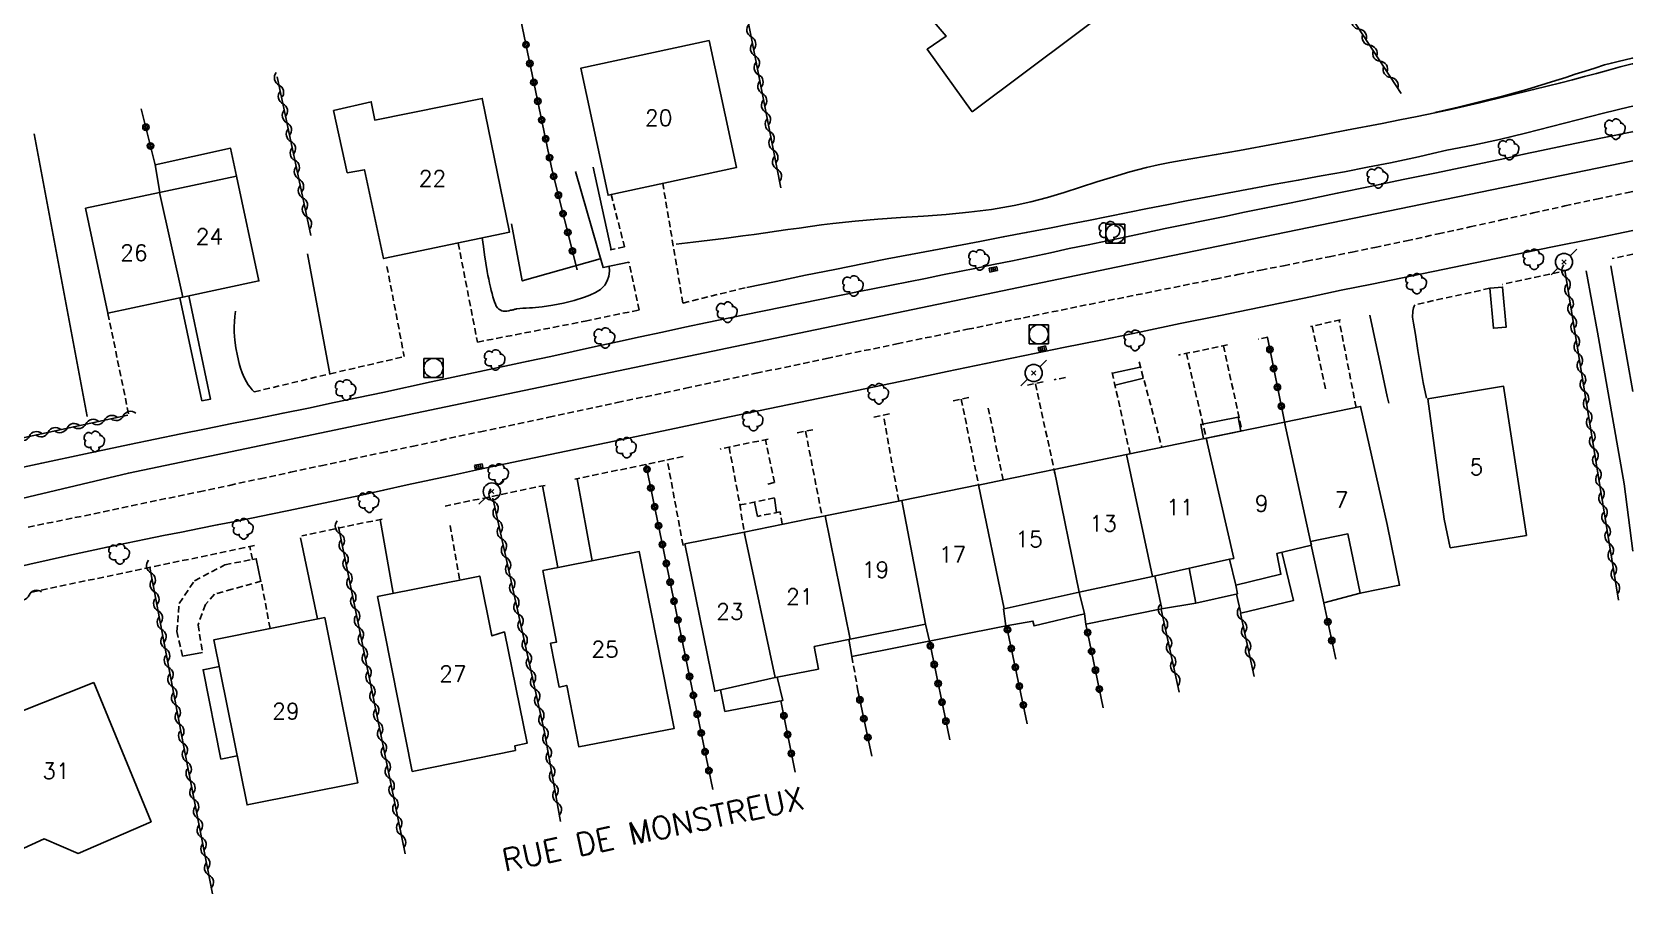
# Model space of a CAD drawing. Header units: millimetres. Extents: x 145000 to 146001, y 142000 to 143001.
# Drawn here: x 145875.1 to 146000, y 142871.6 to 142938.8 of the extents above; entities that cross this region are included whole.
import ezdxf
from ezdxf.enums import TextEntityAlignment as Align

# ---------------------------------------------------------------- set-up
doc = ezdxf.new("R2010")
doc.units = ezdxf.units.MM
doc.linetypes.add('DASHED', pattern=[0.75, 0.5, -0.25])
doc.layers.get('0').update_dxf_attribs({"linetype": 'CONTINUOUS'})
for name, color, linetype in [('W0001', 6, 'DASHED'), ('W0006', 2, 'CONTINUOUS'), ('W0008', 7, 'CONTINUOUS'), ('W0014', 7, 'CONTINUOUS'), ('W0017', 7, 'CONTINUOUS'), ('W0101', 7, 'CONTINUOUS'), ('W0104', 1, 'CONTINUOUS'), ('W0105', 7, 'CONTINUOUS'), ('W0112', 1, 'DASHED'), ('W0211', 2, 'CONTINUOUS'), ('W0214', 2, 'CONTINUOUS'), ('W0300', 7, 'CONTINUOUS'), ('W0310', 3, 'CONTINUOUS'), ('W0323', 7, 'CONTINUOUS'), ('W0330', 7, 'CONTINUOUS'), ('W0401', 7, 'CONTINUOUS'), ('W0420', 7, 'CONTINUOUS'), ('W0473', 7, 'CONTINUOUS'), ('W0989', 7, 'CONTINUOUS'), ('W0991', 7, 'CONTINUOUS'), ('W1102', 7, 'CONTINUOUS')]:
    doc.layers.add(name, color=color, linetype=linetype)
doc.styles.get("Standard").update_dxf_attribs({"font": 'romans.shx', "width": 0.85})

# ---------------------------------------------------------------- blocks, each defined once
blk = doc.blocks.new('T401')
for p, q in [((-0.3, 0.3), (0, 0.3)), ((-0.3, -0.25), (-0.3, 0.3)), ((-0.3, 0.15), (0, 0.15)), ((-0.3, 0), (0, 0)), ((0, 0.3), (0, -0.25)), ((-0.3, -0.15), (0, -0.15)), ((-0.3, -0.25), (-0.3, -0.3)), ((-0.3, -0.3), (0, -0.3)), ((0, -0.3), (0, -0.25))]:
    blk.add_line(p, q)
blk = doc.blocks.new('T300')
for p, q in [((-0.8, 0.51), (-0.86, 0.34)), ((-0.86, 0.34), (-0.86, 0.17)), ((-0.86, 0.17), (-0.74, 0.06)), ((-0.69, 0.63), (-0.8, 0.51)), ((-0.8, -0.06), (-0.74, 0.06)), ((-0.74, 0.06), (-0.69, 0.11)), ((-0.57, 0.69), (-0.69, 0.63)), ((-0.46, 0.69), (-0.57, 0.69)), ((-0.29, 0.63), (-0.46, 0.69)), ((-0.29, 0.63), (-0.17, 0.74)), ((-0.23, 0.57), (-0.29, 0.63)), ((-0.17, 0.74), (-0.06, 0.8)), ((-0.06, 0.8), (0.06, 0.8)), ((0.06, 0.8), (0.23, 0.74)), ((0.23, 0.74), (0.34, 0.63)), ((0.34, 0.63), (0.4, 0.51)), ((0.46, 0.46), (0.34, 0.46)), ((0.4, 0.51), (0.4, 0.46)), ((0.57, 0.4), (0.46, 0.46)), ((0.57, 0.4), (0.69, 0.29)), ((0.69, 0.29), (0.74, 0.17)), ((0.74, 0.06), (0.69, -0.17)), ((0.74, 0.17), (0.74, 0.06)), ((-0.8, -0.17), (-0.8, -0.06)), ((-0.8, -0.23), (-0.8, -0.17)), ((-0.74, -0.34), (-0.8, -0.23)), ((-0.69, -0.4), (-0.74, -0.34)), ((-0.51, -0.46), (-0.69, -0.4)), ((-0.4, -0.46), (-0.51, -0.46)), ((-0.4, -0.46), (-0.34, -0.46)), ((-0.34, -0.46), (-0.34, -0.4)), ((-0.34, -0.51), (-0.34, -0.46)), ((-0.29, -0.63), (-0.34, -0.51)), ((-0.17, -0.74), (-0.29, -0.63)), ((-0.06, -0.8), (-0.17, -0.74)), ((0.06, -0.8), (-0.06, -0.8)), ((0.17, -0.74), (0.06, -0.8)), ((0.23, -0.69), (0.17, -0.74)), ((0.29, -0.46), (0.23, -0.46)), ((0.29, -0.63), (0.23, -0.69)), ((0.46, -0.4), (0.29, -0.46)), ((0.34, -0.51), (0.29, -0.63)), ((0.34, -0.51), (0.34, -0.46)), ((0.57, -0.34), (0.46, -0.4)), ((0.63, -0.29), (0.57, -0.34)), ((0.69, -0.17), (0.63, -0.29))]:
    blk.add_line(p, q)
blk = doc.blocks.new('T420')
for p, q in [((0.75, 0.75), (-0.75, 0.75)), ((-0.75, 0.75), (-0.75, -0.75)), ((0.75, 0.75), (0.75, -0.75)), ((0.75, -0.75), (-0.75, -0.75))]:
    blk.add_line(p, q)
blk.add_ellipse((0, 0), major_axis=(-0.53, 0.53), ratio=1, start_param=3.926991, end_param=10.210176)
blk = doc.blocks.new('T473')
for p, q in [((-0.166667, 0.166667), (0.166667, -0.166667)), ((-0.166667, -0.166667), (0.166667, 0.166667)), ((0.500001, 0.500001), (1.000002, 1.000002)), ((-1.000002, -1.000002), (-0.500001, -0.500001))]:
    blk.add_line(p, q)
blk.add_ellipse((0, 0), major_axis=(0.471405, 0.471405), ratio=1, start_param=5.4977871438, end_param=11.780972451)
blk = doc.blocks.new('t310o')
at = {"color": 0, "linetype": 'Continuous'}
for centre, start, end in [((-0.5, 0.38), 216.8699, 323.1304), ((0.5, -0.37), 36.8699, 143.1303)]:
    blk.add_arc(centre, 0.625, start, end, dxfattribs=at)
blk = doc.blocks.new('t323o')
at = {"color": 0, "linetype": 'Continuous'}
for radius in [0.25, 0.15]:
    blk.add_circle((0, 0), radius, dxfattribs=at)

msp = doc.modelspace()

# ---------------------------------------------------------------- linework, layer by layer
at = {"layer": 'W0001'}
msp.add_lwpolyline([(145874.78, 142900.18), (145878.44, 142900.92), (145882.1, 142901.68), (145885.76, 142902.45), (145888.13, 142902.94), (145890.5, 142903.44), (145892.88, 142903.95), (145895.25, 142904.46), (145897.62, 142904.96), (145899.99, 142905.47), (145902.36, 142905.98), (145904.73, 142906.48), (145910.07, 142907.62), (145915.41, 142908.76), (145920.75, 142909.89), (145926.09, 142911.02), (145931.59, 142912.18), (145937.08, 142913.33), (145942.57, 142914.48), (145948.07, 142915.61), (145952.45, 142916.51), (145956.84, 142917.41), (145961.23, 142918.29), (145965.62, 142919.17), (145967.4, 142919.53), (145969.18, 142919.88), (145970.96, 142920.23), (145972.74, 142920.57), (145974.52, 142920.92), (145976.3, 142921.27), (145978.08, 142921.63), (145979.86, 142922), (145982.33, 142922.52), (145984.8, 142923.05), (145987.28, 142923.59), (145989.75, 142924.14), (145992.22, 142924.69), (145994.69, 142925.23), (145997.16, 142925.77), (145999.63, 142926.29), (146000, 142926.36)], dxfattribs=at)
at = {"layer": 'W0006'}
msp.add_lwpolyline([(146000, 142931.03), (145999.94, 142931.02), (145997.76, 142930.57), (145995.59, 142930.12), (145994.22, 142929.83), (145992.85, 142929.55), (145991.49, 142929.26), (145990.12, 142928.97), (145988.76, 142928.68), (145987.39, 142928.39), (145986.03, 142928.11), (145984.66, 142927.82), (145982.08, 142927.29), (145979.5, 142926.75), (145976.93, 142926.22), (145974.35, 142925.69), (145972.8, 142925.37), (145971.25, 142925.05), (145969.7, 142924.74), (145968.15, 142924.42), (145966.6, 142924.1), (145965.05, 142923.78), (145963.5, 142923.46), (145961.95, 142923.14), (145960.47, 142922.83), (145958.98, 142922.52), (145957.5, 142922.21), (145956.02, 142921.9), (145954.54, 142921.58), (145953.06, 142921.27), (145951.58, 142920.96), (145950.1, 142920.66), (145948.77, 142920.39), (145947.44, 142920.12), (145946.12, 142919.85), (145944.79, 142919.58), (145943.47, 142919.32), (145942.14, 142919.05), (145940.81, 142918.79), (145939.49, 142918.52), (145936.55, 142917.93), (145933.62, 142917.34), (145930.69, 142916.74), (145927.76, 142916.14), (145926.01, 142915.77), (145924.27, 142915.39), (145922.53, 142915.02), (145920.78, 142914.64), (145919.04, 142914.26), (145917.3, 142913.88), (145915.56, 142913.5), (145913.81, 142913.12), (145910.03, 142912.31), (145906.24, 142911.5), (145902.45, 142910.69), (145898.65, 142909.89), (145896.66, 142909.47), (145894.67, 142909.07), (145892.67, 142908.66), (145890.68, 142908.26), (145888.68, 142907.85), (145886.69, 142907.45), (145884.7, 142907.04), (145882.7, 142906.62), (145879.27, 142905.9), (145875.84, 142905.17), (145872.41, 142904.43)], dxfattribs=at)
at = {"layer": 'W0008'}
msp.add_lwpolyline([(146000, 142928.75), (145984.44, 142925.56), (145959.67, 142920.45), (145931.83, 142914.65), (145906.74, 142909.43), (145882.61, 142904.39), (145867.04, 142900.69)], dxfattribs=at)
at = {"layer": 'W0014'}
for points in [[(145985.47, 142929.57), (145987.53, 142929.97), (145989.58, 142930.42), (145991.61, 142930.91), (145993.64, 142931.43), (145995.67, 142931.95), (145997.7, 142932.47), (145999.73, 142932.96), (146000, 142933.02)], [(145930.85, 142918.87), (145933.14, 142919.35), (145935.43, 142919.82), (145937.73, 142920.28), (145940.02, 142920.74), (145941.82, 142921.1), (145943.63, 142921.44), (145945.44, 142921.79), (145947.24, 142922.13), (145949.05, 142922.47), (145950.86, 142922.81), (145952.66, 142923.15), (145954.47, 142923.5), (145956, 142923.8), (145957.52, 142924.1), (145959.05, 142924.41), (145960.58, 142924.72), (145962.11, 142925.02), (145963.63, 142925.33), (145965.16, 142925.63), (145966.69, 142925.92), (145968.49, 142926.26), (145970.29, 142926.59), (145972.08, 142926.92), (145973.88, 142927.24), (145975.68, 142927.57), (145977.48, 142927.9), (145979.28, 142928.25), (145981.07, 142928.6), (145982.17, 142928.83), (145983.27, 142929.07), (145984.37, 142929.32), (145985.47, 142929.57)], [(145883.96, 142899.23), (145885.35, 142899.52), (145886.75, 142899.8), (145888.14, 142900.08), (145889.54, 142900.35), (145890.94, 142900.63), (145892.33, 142900.9), (145893.73, 142901.18), (145895.12, 142901.47), (145896.97, 142901.86), (145898.82, 142902.25), (145900.67, 142902.66), (145902.52, 142903.06), (145904.37, 142903.47), (145906.21, 142903.87), (145908.06, 142904.27), (145909.91, 142904.67), (145913.65, 142905.46), (145917.38, 142906.24), (145921.12, 142907.02), (145924.85, 142907.8), (145929.5, 142908.78), (145934.15, 142909.75), (145938.81, 142910.71), (145943.46, 142911.68), (145946.48, 142912.31), (145949.51, 142912.93), (145952.54, 142913.56), (145955.57, 142914.18), (145958.6, 142914.8), (145961.63, 142915.42), (145964.66, 142916.05), (145967.68, 142916.67), (145970.07, 142917.16), (145972.46, 142917.66), (145974.85, 142918.15), (145977.24, 142918.65), (145979.63, 142919.14), (145982.02, 142919.63), (145984.41, 142920.12), (145986.8, 142920.61), (145990.2, 142921.31), (145993.6, 142922.01), (145997, 142922.7), (146000, 142923.31)], [(145868.69, 142895.71), (145869.49, 142895.94), (145870.3, 142896.16), (145871.11, 142896.38), (145871.92, 142896.58), (145874.92, 142897.29), (145877.92, 142897.97), (145880.94, 142898.62), (145883.96, 142899.23)]]:
    msp.add_lwpolyline(points, dxfattribs=at)
at = {"layer": 'W0017'}
for points in [[(145996.36, 142920.17), (145997.23, 142915.39), (145999.32, 142903.57), (146000, 142898.3)], [(146000, 142910.77), (145999.11, 142915.75), (145998.26, 142920.55)], [(145887.31, 142918.21), (145889.01, 142910.16), (145888.34, 142910.04), (145886.61, 142918.07)], [(145982.99, 142917.53), (145982.93, 142917.41), (145982.88, 142917.28), (145982.84, 142917.15), (145982.82, 142917.02), (145982.81, 142916.56), (145982.87, 142916.1), (145982.95, 142915.65), (145983.03, 142915.21), (145983.21, 142913.96), (145983.42, 142912.71), (145983.64, 142911.47), (145983.89, 142910.23)], [(145890.97, 142917.02), (145890.91, 142916.62), (145890.88, 142916.21), (145890.86, 142915.8), (145890.87, 142915.39), (145890.92, 142914.77), (145891, 142914.16), (145891.11, 142913.55), (145891.26, 142912.95)], [(145979.48, 142916.7), (145979.73, 142915.48), (145979.98, 142914.27), (145980.24, 142913.06), (145980.5, 142911.85), (145980.61, 142911.35), (145980.72, 142910.85), (145980.83, 142910.36), (145980.94, 142909.86)], [(145917.62, 142903.96), (145918.79, 142897.55)], [(145914.92, 142903.4), (145916.12, 142897.02)], [(145902.24, 142900.78), (145903.27, 142895.02)], [(145896.04, 142899.34), (145897.37, 142893.03)]]:
    msp.add_lwpolyline(points, dxfattribs=at)
at = {"layer": 'W0101'}
for points in [[(145948.43, 142932.58), (145964.77, 142944.81), (145961.22, 142949.44), (145960.4, 142948.84), (145957.84, 142952.31), (145949.43, 142946.11), (145950.69, 142944.73), (145944.86, 142940.3), (145946.4, 142938.47), (145944.92, 142937.45)], [(145927.92, 142938.13), (145917.9, 142935.97), (145920.03, 142926.07), (145930.05, 142928.23)], [(145898.6, 142932.67), (145901.56, 142933.36), (145901.83, 142931.93), (145910.21, 142933.62), (145912.33, 142923.18), (145902.52, 142921.13), (145901.02, 142928.06), (145899.68, 142927.82)], [(145984, 142910.18), (145989.9, 142911.17), (145991.32, 142901.89), (145991.69, 142899.54), (145985.74, 142898.57), (145985.26, 142900.79)], [(145969.41, 142907.66), (145966.5, 142907.08), (145966.28, 142908.19), (145969.19, 142908.77)], [(145914.94, 142896.79), (145922.46, 142898.27), (145925.18, 142884.47), (145917.75, 142883.05), (145916.81, 142887.83), (145916.21, 142887.71), (145915.55, 142891.12), (145916.01, 142891.21)], [(145902.03, 142894.78), (145904.76, 142881.12), (145912.8, 142882.77), (145912.75, 142883.11), (145913.73, 142883.33), (145911.94, 142892.01), (145910.97, 142891.7), (145910.02, 142896.36)], [(145897.93, 142893.14), (145900.52, 142880.24), (145891.87, 142878.51), (145889.28, 142891.4)], [(145879.91, 142888.07), (145873.95, 142885.7), (145872.65, 142881.77), (145869.85, 142880.62), (145872.5, 142874.25), (145876.04, 142875.88), (145878.7, 142874.73), (145884.37, 142877.2)]]:
    msp.add_lwpolyline(points, close=True, dxfattribs=at)
for points in [[(145885.04, 142926.28), (145891.05, 142927.56), (145892.79, 142919.38), (145886.86, 142918.12)], [(145879.25, 142925.05), (145885.04, 142926.28)], [(145886.86, 142918.12), (145880.99, 142916.87), (145879.25, 142925.05)], [(145972.81, 142908.38), (145978.75, 142909.6), (145980.83, 142900.38), (145981.79, 142895.65), (145978.71, 142895.02), (145977.76, 142899.65), (145974.83, 142899.07)], [(145966.71, 142907.12), (145972.81, 142908.38)], [(145960.48, 142905.84), (145966.71, 142907.12)], [(145954.84, 142904.68), (145960.48, 142905.84)], [(145948.94, 142903.48), (145948.93, 142903.46), (145950.77, 142903.84), (145954.84, 142904.68)], [(145942.95, 142902.27), (145948.94, 142903.48)], [(145930.64, 142899.8), (145935.72, 142900.82), (145936.96, 142901.07)], [(145936.96, 142901.07), (145942.95, 142902.27)], [(145926.02, 142898.87), (145930.64, 142899.8)], [(145933.08, 142888.44), (145928.36, 142887.38), (145926.02, 142898.87)], [(145974.83, 142899.07), (145974.91, 142898.77), (145972.22, 142898.13), (145972.53, 142896.5), (145969, 142895.65), (145968.52, 142897.67)], [(145962.51, 142896.34), (145968.52, 142897.67)], [(145962.51, 142896.34), (145956.79, 142895.1)], [(145956.79, 142895.1), (145950.93, 142893.82)], [(145951.08, 142892.48), (145950.88, 142893.81)], [(145944.8, 142892.61), (145938.92, 142891.45)], [(145945.12, 142891.29), (145944.79, 142892.61)], [(145938.92, 142891.45), (145936.12, 142890.86), (145936.44, 142889.11), (145933.1, 142888.45), (145933.08, 142888.44)]]:
    msp.add_lwpolyline(points, dxfattribs=at)
at = {"layer": 'W0104'}
for points in [[(145891.05, 142927.56), (145890.58, 142929.73), (145884.69, 142928.45), (145885.06, 142926.29)], [(145974.89, 142898.78), (145975.88, 142894.27), (145978.71, 142895.02)], [(145969.07, 142894.95), (145969.4, 142893.46), (145973.52, 142894.46), (145972.59, 142898.22)], [(145957.2, 142893.42), (145957.32, 142892.61), (145963.21, 142893.81), (145965.88, 142894.26), (145965.36, 142896.97)], [(145963.25, 142893.82), (145962.7, 142896.38)], [(145938.83, 142891.43), (145939.05, 142890.08), (145951.1, 142892.48), (145953.18, 142892.85), (145953.27, 142892.47), (145957.2, 142893.42), (145956.8, 142895.1)], [(145965.88, 142894.26), (145969.14, 142894.97), (145969, 142895.65)], [(145891.1, 142882.35), (145889.82, 142882.09), (145888.44, 142889.05), (145889.72, 142889.3)], [(145928.81, 142887.48), (145929.15, 142885.8), (145933.68, 142886.67), (145933.22, 142888.47)]]:
    msp.add_lwpolyline(points, dxfattribs=at)
at = {"layer": 'W0105'}
for points in [[(145921.64, 142920.84), (145919.64, 142920.43), (145917.5, 142927.91)], [(145918.88, 142928.25), (145920.28, 142921.84)], [(145961.56, 142912.65), (145959.38, 142912.19)], [(145959.59, 142911.25), (145961.8, 142911.81)], [(145933.02, 142902.45), (145933.17, 142901.32)], [(145931.7, 142901.01), (145931.45, 142902.12)], [(145892.29, 142897.66), (145892.58, 142897.71), (145892.94, 142895.95)], [(145888.39, 142890.4), (145886.84, 142890.12)]]:
    msp.add_lwpolyline(points, dxfattribs=at)
msp.add_lwpolyline([(145988.83, 142918.81), (145989.11, 142915.69), (145990.11, 142915.78), (145989.83, 142918.9)], close=True, dxfattribs=at)
at = {"layer": 'W0112'}
for points in [[(145920.28, 142926.12), (145921.32, 142922.04), (145920.19, 142921.82)], [(145925.87, 142917.66), (145924.3, 142926.99)], [(145908.34, 142922.33), (145909.84, 142914.61)], [(146000, 142921.48), (145998.38, 142921.12)], [(145902.78, 142920.52), (145904.13, 142913.48)], [(145922.45, 142917.11), (145921.66, 142920.84)], [(145994.98, 142920.24), (145989.82, 142919.11)], [(145925.87, 142917.66), (145930.86, 142918.88)], [(145988.83, 142918.81), (145982.99, 142917.53)], [(145881.01, 142916.85), (145882.64, 142908.92)], [(145909.84, 142914.61), (145918.25, 142916.25)], [(145918.25, 142916.25), (145922.46, 142917.12)], [(145977.18, 142916.36), (145974.85, 142915.82)], [(145978.4, 142909.51), (145977.07, 142916.33)], [(145971.5, 142915), (145970.75, 142914.83)], [(145974.97, 142915.85), (145976.05, 142910.83)], [(145968.37, 142914.4), (145964.53, 142913.6)], [(145965.16, 142913.73), (145966.77, 142906.84)], [(145968.05, 142914.33), (145969.49, 142907.7)], [(145891.26, 142912.95), (145891.36, 142912.57), (145891.49, 142912.21), (145891.65, 142911.85), (145891.83, 142911.5), (145891.96, 142911.29), (145892.1, 142911.09), (145892.26, 142910.9), (145892.43, 142910.73)], [(145898.34, 142912.14), (145904.13, 142913.48)], [(145960.76, 142905.9), (145959.32, 142912.46)], [(145961.46, 142913.07), (145963.25, 142906.41)], [(145892.43, 142910.73), (145898.34, 142912.14)], [(145953.97, 142911.5), (145952.65, 142911.22)], [(145953.38, 142911.36), (145954.9, 142904.35)], [(145955.72, 142911.86), (145954.84, 142911.68)], [(145948.18, 142910.3), (145946.94, 142910.04)], [(145947.59, 142910.17), (145948.94, 142903.48)], [(145941.99, 142909.01), (145940.77, 142908.76)], [(145942.71, 142902.23), (145941.52, 142908.92)], [(145950.85, 142903.86), (145949.7, 142909.46)], [(145936.02, 142907.78), (145934.77, 142907.52)], [(145935.44, 142907.66), (145936.73, 142901.02)], [(145932.52, 142907.05), (145928.77, 142906.27)], [(145929.48, 142906.42), (145930.31, 142901.96), (145930.7, 142899.52)], [(145932.5, 142903.53), (145933.01, 142903.66), (145932.32, 142907.01)], [(145925.9, 142905.68), (145917.44, 142903.92)], [(145925.88, 142898.76), (145924.65, 142905.42)], [(145915.12, 142903.44), (145907.31, 142901.82)], [(145930.32, 142901.91), (145933.11, 142902.48)], [(145933.62, 142900.4), (145933.45, 142901.37), (145931.68, 142901.02)], [(145902.4, 142900.81), (145896.13, 142899.51)], [(145907.71, 142900.31), (145908.45, 142896.05)], [(145892.44, 142898.74), (145875.01, 142895.1)], [(145886.84, 142890.12), (145886.39, 142892.03), (145886.57, 142894.23), (145887.77, 142896), (145890.14, 142897.24), (145892.29, 142897.66), (145892.09, 142898.67)], [(145893.66, 142892.28), (145892.97, 142895.96), (145890.71, 142895.34), (145889.33, 142894.94), (145888.61, 142894.14), (145888.05, 142892.57), (145888.4, 142890.35)], [(145939.05, 142890.09), (145939.53, 142887.45)]]:
    msp.add_lwpolyline(points, dxfattribs=at)
at = {"layer": 'W0211'}
for points in [[(146000, 142936.32), (145999.94, 142936.31), (145999.01, 142936.07), (145998.08, 142935.82), (145997.15, 142935.57), (145996.22, 142935.32), (145995.29, 142935.07), (145994.36, 142934.84), (145992.25, 142934.31), (145990.13, 142933.79), (145988.02, 142933.28), (145985.9, 142932.79), (145984.53, 142932.49), (145983.17, 142932.21), (145981.8, 142931.94), (145980.43, 142931.67), (145977.65, 142931.13), (145974.87, 142930.6), (145972.09, 142930.08), (145969.3, 142929.56), (145968.4, 142929.4), (145967.49, 142929.24), (145966.58, 142929.09), (145965.67, 142928.94), (145964.76, 142928.78), (145963.86, 142928.61), (145962.95, 142928.43), (145962.05, 142928.23), (145960.75, 142927.89), (145959.46, 142927.51), (145958.18, 142927.11), (145956.9, 142926.69), (145955.62, 142926.27), (145954.33, 142925.89), (145953.03, 142925.54), (145951.71, 142925.26), (145949.95, 142924.96), (145948.18, 142924.74), (145946.41, 142924.57), (145944.64, 142924.43), (145942.87, 142924.32), (145941.09, 142924.19), (145939.32, 142924.05), (145937.56, 142923.86), (145936.68, 142923.75), (145935.81, 142923.64), (145934.93, 142923.51), (145934.06, 142923.39), (145933.18, 142923.26), (145932.31, 142923.13), (145931.44, 142923), (145930.56, 142922.89), (145929.26, 142922.72), (145927.96, 142922.56), (145926.66, 142922.4), (145925.35, 142922.25)], [(145919.42, 142921.1), (145913.33, 142919.38), (145912.49, 142923.84)]]:
    msp.add_lwpolyline(points, dxfattribs=at)
at = {"layer": 'W0214'}
msp.add_lwpolyline([(145910.22, 142922.74), (145910.31, 142922.08), (145910.4, 142921.43), (145910.5, 142920.78), (145910.61, 142920.12), (145910.66, 142919.81), (145910.72, 142919.51), (145910.79, 142919.2), (145910.86, 142918.89), (145910.92, 142918.64), (145910.98, 142918.39), (145911.05, 142918.15), (145911.13, 142917.91), (145911.18, 142917.75), (145911.24, 142917.58), (145911.31, 142917.42), (145911.41, 142917.28), (145911.51, 142917.19), (145911.62, 142917.12), (145911.74, 142917.06), (145911.86, 142917.03), (145912, 142917.02), (145912.14, 142917.03), (145912.28, 142917.06), (145912.41, 142917.09), (145912.47, 142917.1), (145912.53, 142917.11), (145912.59, 142917.13), (145912.65, 142917.14), (145912.71, 142917.16), (145912.77, 142917.17), (145912.83, 142917.19), (145912.89, 142917.2), (145913.14, 142917.23), (145913.39, 142917.25), (145913.64, 142917.27), (145913.89, 142917.28), (145914.13, 142917.29), (145914.38, 142917.31), (145914.63, 142917.33), (145914.88, 142917.36), (145915.72, 142917.5), (145916.56, 142917.65), (145917.39, 142917.85), (145918.2, 142918.12), (145918.62, 142918.28), (145919.04, 142918.47), (145919.44, 142918.72), (145919.77, 142919.05), (145919.97, 142919.39), (145920.1, 142919.76), (145920.15, 142920.14), (145920.13, 142920.53)], dxfattribs=at)
at = {"layer": 'W0300'}
for points in [[(146000, 142936.79), (145999.93, 142936.77), (145999.39, 142936.64), (145998.85, 142936.51), (145998.32, 142936.38), (145997.78, 142936.23), (145997.02, 142935.99), (145996.26, 142935.75), (145995.5, 142935.51), (145994.75, 142935.26), (145993.99, 142935.02), (145993.23, 142934.78), (145992.47, 142934.54), (145991.71, 142934.32), (145989.93, 142933.83), (145988.14, 142933.37), (145986.35, 142932.93), (145984.55, 142932.51)], [(145875.26, 142930.85), (145879.38, 142908.8)]]:
    msp.add_lwpolyline(points, dxfattribs=at)
at = {"layer": 'W0310'}
for points in [[(145962.44, 142958.75), (145975.09, 142944.46), (145981.91, 142933.99)], [(145926.2, 142949.93), (145928.84, 142950.48), (145933.5, 142926.64)], [(145894.21, 142935.3), (145896.84, 142922.92)], [(145998.87, 142894.48), (145994.68, 142920.23)], [(145871.95, 142906.63), (145882.56, 142908.92)], [(145911.04, 142902.43), (145915.08, 142884.19), (145916.31, 142877.23)], [(145904.19, 142874.7), (145899, 142900.21)], [(145884.27, 142897.04), (145886.88, 142883.31), (145889.18, 142871.57)], [(145963.2, 142893.76), (145964.6, 142887.32)], [(145969.39, 142893.44), (145970.44, 142888.54)]]:
    msp.add_lwpolyline(points, dxfattribs=at)
at = {"layer": 'W0323'}
for points in [[(145910.89, 142950.13), (145912.18, 142944.73), (145915.68, 142927.99), (145917.61, 142920.26)], [(145884.69, 142928.45), (145883.61, 142932.81)], [(145972.86, 142908.15), (145971.48, 142914.96)], [(145922.99, 142905.09), (145928.2, 142879.72)], [(145975.88, 142894.25), (145976.81, 142889.87)], [(145951.13, 142892.49), (145952.74, 142884.84)], [(145958.67, 142886.08), (145957.32, 142892.61)], [(145945.1, 142891.29), (145946.7, 142883.58)], [(145939.53, 142887.43), (145940.61, 142882.31)], [(145934.62, 142881.06), (145933.52, 142886.63)]]:
    msp.add_lwpolyline(points, dxfattribs=at)
at = {"layer": 'W0330'}
msp.add_lwpolyline([(145898.33, 142912.13), (145896.59, 142921.49)], dxfattribs=at)
at = {"layer": 'W1102'}
for points in [[(145886.86, 142918.12), (145885.04, 142926.28)], [(145974.83, 142899.07), (145972.81, 142908.38)], [(145968.52, 142897.67), (145968.85, 142897.74), (145966.71, 142907.12)], [(145960.48, 142905.84), (145962.51, 142896.34)], [(145956.79, 142895.1), (145954.84, 142904.68)], [(145948.94, 142903.48), (145950.93, 142893.82)], [(145936.96, 142901.07), (145938.92, 142891.45)], [(145944.8, 142892.61), (145942.95, 142902.27)], [(145933.08, 142888.44), (145930.64, 142899.8)]]:
    msp.add_lwpolyline(points, dxfattribs=at)

# ---------------------------------------------------------------- block references
at = {"layer": 'W0300'}
for p in [(145998.66, 142931.22), (145990.36, 142929.62), (145980.12, 142927.42), (145959.21, 142923.23), (145949.03, 142921.01), (145992.29, 142921.07), (145939.2, 142918.99), (145983.14, 142919.17), (145929.36, 142916.94), (145919.81, 142914.93), (145961.15, 142914.74), (145911.25, 142913.21), (145899.62, 142910.87), (145941.16, 142910.58), (145931.38, 142908.48), (145880.01, 142906.86), (145921.49, 142906.38), (145911.53, 142904.32), (145901.4, 142902.13), (145891.6, 142900.05), (145881.94, 142898.08)]:
    msp.add_blockref('T300', p, dxfattribs=at)
at = {"layer": 'W0310'}
for p, rotation in [((145978.63, 142939.02), 303.0946362882298), ((145931.2, 142938.41), 281.0749330167339), ((145979.45, 142937.76), 303.0946362882298), ((145931.49, 142936.94), 281.0749330167339), ((145980.27, 142936.51), 303.0946362882298), ((145931.77, 142935.47), 281.0749330167339), ((145981.09, 142935.25), 303.0946362882298), ((145894.35, 142934.66), 281.9912150555947), ((145932.06, 142934), 281.0749330167339), ((145894.66, 142933.19), 281.9912150555947), ((145932.35, 142932.53), 281.0749330167339), ((145894.97, 142931.72), 281.9912150555947), ((145895.28, 142930.26), 281.9912150555947), ((145932.64, 142931.05), 281.0749330167339), ((145895.59, 142928.79), 281.9912150555947), ((145932.93, 142929.58), 281.0749330167339), ((145933.21, 142928.11), 281.0749330167339), ((145895.91, 142927.32), 281.9912150555947), ((145896.22, 142925.85), 281.9912150555947), ((145896.53, 142924.39), 281.9912150555947), ((145994.78, 142919.65), 99.23830435896859), ((145995.02, 142918.17), 99.23830435896859), ((145995.26, 142916.68), 99.23830435896859), ((145995.5, 142915.2), 99.23830435896859), ((145995.74, 142913.72), 99.23830435896859), ((145995.98, 142912.24), 99.23830435896859), ((145996.22, 142910.76), 99.23830435896859), ((145996.47, 142909.28), 99.23830435896859), ((145879.28, 142908.22), 12.19168669675626), ((145880.75, 142908.53), 12.19168669675626), ((145882.21, 142908.85), 12.19168669675626), ((145996.71, 142907.8), 99.23830435896859), ((145874.88, 142907.27), 12.19168669675626), ((145876.35, 142907.58), 12.19168669675626), ((145877.82, 142907.9), 12.19168669675626), ((145996.95, 142906.32), 99.23830435896859), ((145997.19, 142904.84), 99.23830435896859), ((145997.43, 142903.36), 99.23830435896859), ((145911.09, 142902.19), 282.507191681049), ((145997.67, 142901.88), 99.23830435896859), ((145911.42, 142900.72), 282.507191681049), ((145997.91, 142900.4), 99.23830435896859), ((145899.11, 142899.69), 101.4974619911347), ((145911.74, 142899.26), 282.507191681049), ((145998.15, 142898.92), 99.23830435896859), ((145899.41, 142898.22), 101.4974619911347), ((145912.07, 142897.8), 282.507191681049), ((145884.36, 142896.61), 280.7459160704657), ((145899.71, 142896.75), 101.4974619911347), ((145912.39, 142896.33), 282.507191681049), ((145998.39, 142897.44), 99.23830435896859), ((145884.64, 142895.13), 280.7459160704657), ((145900.01, 142895.28), 101.4974619911347), ((145998.63, 142895.96), 99.23830435896859), ((145874.86, 142894.87), 14.28879515224269), ((145900.31, 142893.81), 101.4974619911347), ((145912.71, 142894.87), 282.507191681049), ((145884.92, 142893.66), 280.7459160704657), ((145913.04, 142893.4), 282.507191681049), ((145963.32, 142893.18), 282.2619323865007), ((145969.49, 142892.94), 282.1487707581055), ((145885.2, 142892.19), 280.7459160704657), ((145900.6, 142892.34), 101.4974619911347), ((145913.36, 142891.94), 282.507191681049), ((145963.64, 142891.72), 282.2619323865007), ((145969.81, 142891.47), 282.1487707581055), ((145885.48, 142890.71), 280.7459160704657), ((145900.9, 142890.87), 101.4974619911347), ((145913.69, 142890.47), 282.507191681049), ((145963.96, 142890.25), 282.2619323865007), ((145885.75, 142889.24), 280.7459160704657), ((145901.2, 142889.4), 101.4974619911347), ((145914.01, 142889.01), 282.507191681049), ((145964.28, 142888.78), 282.2619323865007), ((145970.12, 142890), 282.1487707581055), ((145886.03, 142887.76), 280.7459160704657), ((145901.5, 142887.93), 101.4974619911347), ((145914.34, 142887.54), 282.507191681049), ((145886.31, 142886.29), 280.7459160704657), ((145901.8, 142886.46), 101.4974619911347), ((145914.66, 142886.08), 282.507191681049), ((145886.59, 142884.82), 280.7459160704657), ((145902.1, 142884.99), 101.4974619911347), ((145914.99, 142884.62), 282.507191681049), ((145886.87, 142883.34), 280.7459160704657), ((145902.4, 142883.52), 101.4974619911347), ((145915.27, 142883.14), 280.001071735086), ((145887.16, 142881.87), 281.0954624950314), ((145902.7, 142882.05), 101.4974619911347), ((145915.53, 142881.66), 280.001071735086), ((145887.45, 142880.4), 281.0954624950314), ((145903, 142880.58), 101.4974619911347), ((145915.79, 142880.19), 280.001071735086), ((145887.74, 142878.93), 281.0954624950314), ((145903.3, 142879.11), 101.4974619911347), ((145903.59, 142877.64), 101.4974619911347), ((145916.05, 142878.71), 280.001071735086), ((145888.03, 142877.46), 281.0954624950314), ((145888.32, 142875.98), 281.0954624950314), ((145903.89, 142876.17), 101.4974619911347), ((145888.61, 142874.51), 281.0954624950314), ((145888.89, 142873.04), 281.0954624950314)]:
    msp.add_blockref('t310o', p, dxfattribs=dict(at, rotation=rotation))
at = {"layer": 'W0323'}
for p, rotation in [((145913.63, 142937.81), 281.8105088950908), ((145913.93, 142936.34), 281.8105088950908), ((145914.24, 142934.87), 281.8105088950908), ((145914.55, 142933.41), 281.8105088950908), ((145883.97, 142931.37), 103.8381621583667), ((145914.85, 142931.94), 281.8105088950908), ((145884.33, 142929.91), 103.8381621583667), ((145915.16, 142930.47), 281.8105088950908), ((145915.47, 142929), 281.8105088950908), ((145915.79, 142927.54), 284.0467071762901), ((145916.16, 142926.08), 284.0467071762901), ((145916.52, 142924.63), 284.0467071762901), ((145916.89, 142923.17), 284.0467071762901), ((145917.25, 142921.72), 284.0467071762901), ((145971.67, 142914.03), 101.4344988707862), ((145971.96, 142912.56), 101.4344988707862), ((145972.26, 142911.09), 101.4344988707862), ((145972.56, 142909.62), 101.4344988707862), ((145923.07, 142904.69), 281.6156473974467), ((145923.37, 142903.23), 281.6156473974467), ((145923.67, 142901.76), 281.6156473974467), ((145923.97, 142900.29), 281.6156473974467), ((145924.27, 142898.82), 281.6156473974467), ((145924.58, 142897.35), 281.6156473974467), ((145924.88, 142895.88), 281.6156473974467), ((145925.18, 142894.41), 281.6156473974467), ((145925.48, 142892.94), 281.6156473974467), ((145951.2, 142892.18), 281.9014303066854), ((145976.19, 142892.8), 282.0076489381288), ((145925.79, 142891.47), 281.6156473974467), ((145945.18, 142890.92), 281.6699563968492), ((145957.45, 142891.96), 101.6764684516538), ((145976.5, 142891.34), 282.0076489381288), ((145926.09, 142890), 281.6156473974467), ((145951.5, 142890.71), 281.9014303066854), ((145957.76, 142890.49), 101.6764684516538), ((145926.39, 142888.53), 281.6156473974467), ((145945.48, 142889.46), 281.6699563968492), ((145951.81, 142889.25), 281.9014303066854), ((145958.06, 142889.02), 101.6764684516538), ((145926.69, 142887.06), 281.6156473974467), ((145945.79, 142887.99), 281.6699563968492), ((145952.12, 142887.78), 281.9014303066854), ((145958.36, 142887.55), 101.6764684516538), ((145939.68, 142886.71), 281.9227273152434), ((145946.09, 142886.52), 281.6699563968492), ((145952.43, 142886.31), 281.9014303066854), ((145926.99, 142885.59), 281.6156473974467), ((145933.75, 142885.47), 101.2315155933508), ((145939.99, 142885.24), 281.9227273152434), ((145946.39, 142885.05), 281.6699563968492), ((145927.3, 142884.12), 281.6156473974467), ((145934.04, 142884), 101.2315155933508), ((145940.3, 142883.78), 281.9227273152434), ((145927.6, 142882.66), 281.6156473974467), ((145934.33, 142882.53), 101.2315155933508), ((145927.9, 142881.19), 281.6156473974467)]:
    msp.add_blockref('t323o', p, dxfattribs=dict(at, rotation=rotation))
at = {"layer": 'W0401'}
for p, rotation in [((145950.06, 142920.43), 101.7693988039271), ((145953.94, 142913.96), 281.6270490102021), ((145909.97, 142904.76), 282.024169868925)]:
    msp.add_blockref('T401', p, dxfattribs=dict(at, rotation=rotation))
at = {"layer": 'W0420'}
for p in [(145959.61, 142923.07), (145953.64, 142915.22), (145906.41, 142912.59)]:
    msp.add_blockref('T420', p, dxfattribs=at)
at = {"layer": 'W0473'}
for p in [(145994.62, 142920.86), (145953.24, 142912.2), (145910.96, 142902.96)]:
    msp.add_blockref('T473', p, dxfattribs=at)

# ---------------------------------------------------------------- texts
at = {"layer": 'W0989'}
msp.add_text('RUE DE MONSTREUX   ', height=1.75, rotation=11.8467, dxfattribs=at).set_placement((145911.98, 142873.3))
at = {"layer": 'W0991'}
for s, p in [('20', (145923.98, 142932.1)), ('22', (145906.33, 142927.37)), ('24', (145888.93, 142922.84)), ('26', (145883.04, 142921.58)), ('5', (145987.79, 142904.87)), ('11', (145964.65, 142901.73)), ('9', (145971.03, 142902.02)), ('7', (145977.26, 142902.31)), ('13', (145958.66, 142900.47)), ('15', (145952.88, 142899.25)), ('17', (145946.91, 142898.04)), ('19', (145940.9, 142896.86)), ('21', (145934.99, 142894.76)), ('23', (145929.54, 142893.59)), ('25', (145919.8, 142890.66)), ('27', (145907.93, 142888.74)), ('29', (145894.9, 142885.82)), ('31', (145876.96, 142881.16))]:
    msp.add_text(s, height=1.25, dxfattribs=at).set_placement(p, align=Align.MIDDLE_CENTER)

doc.saveas('drawing.dxf')
